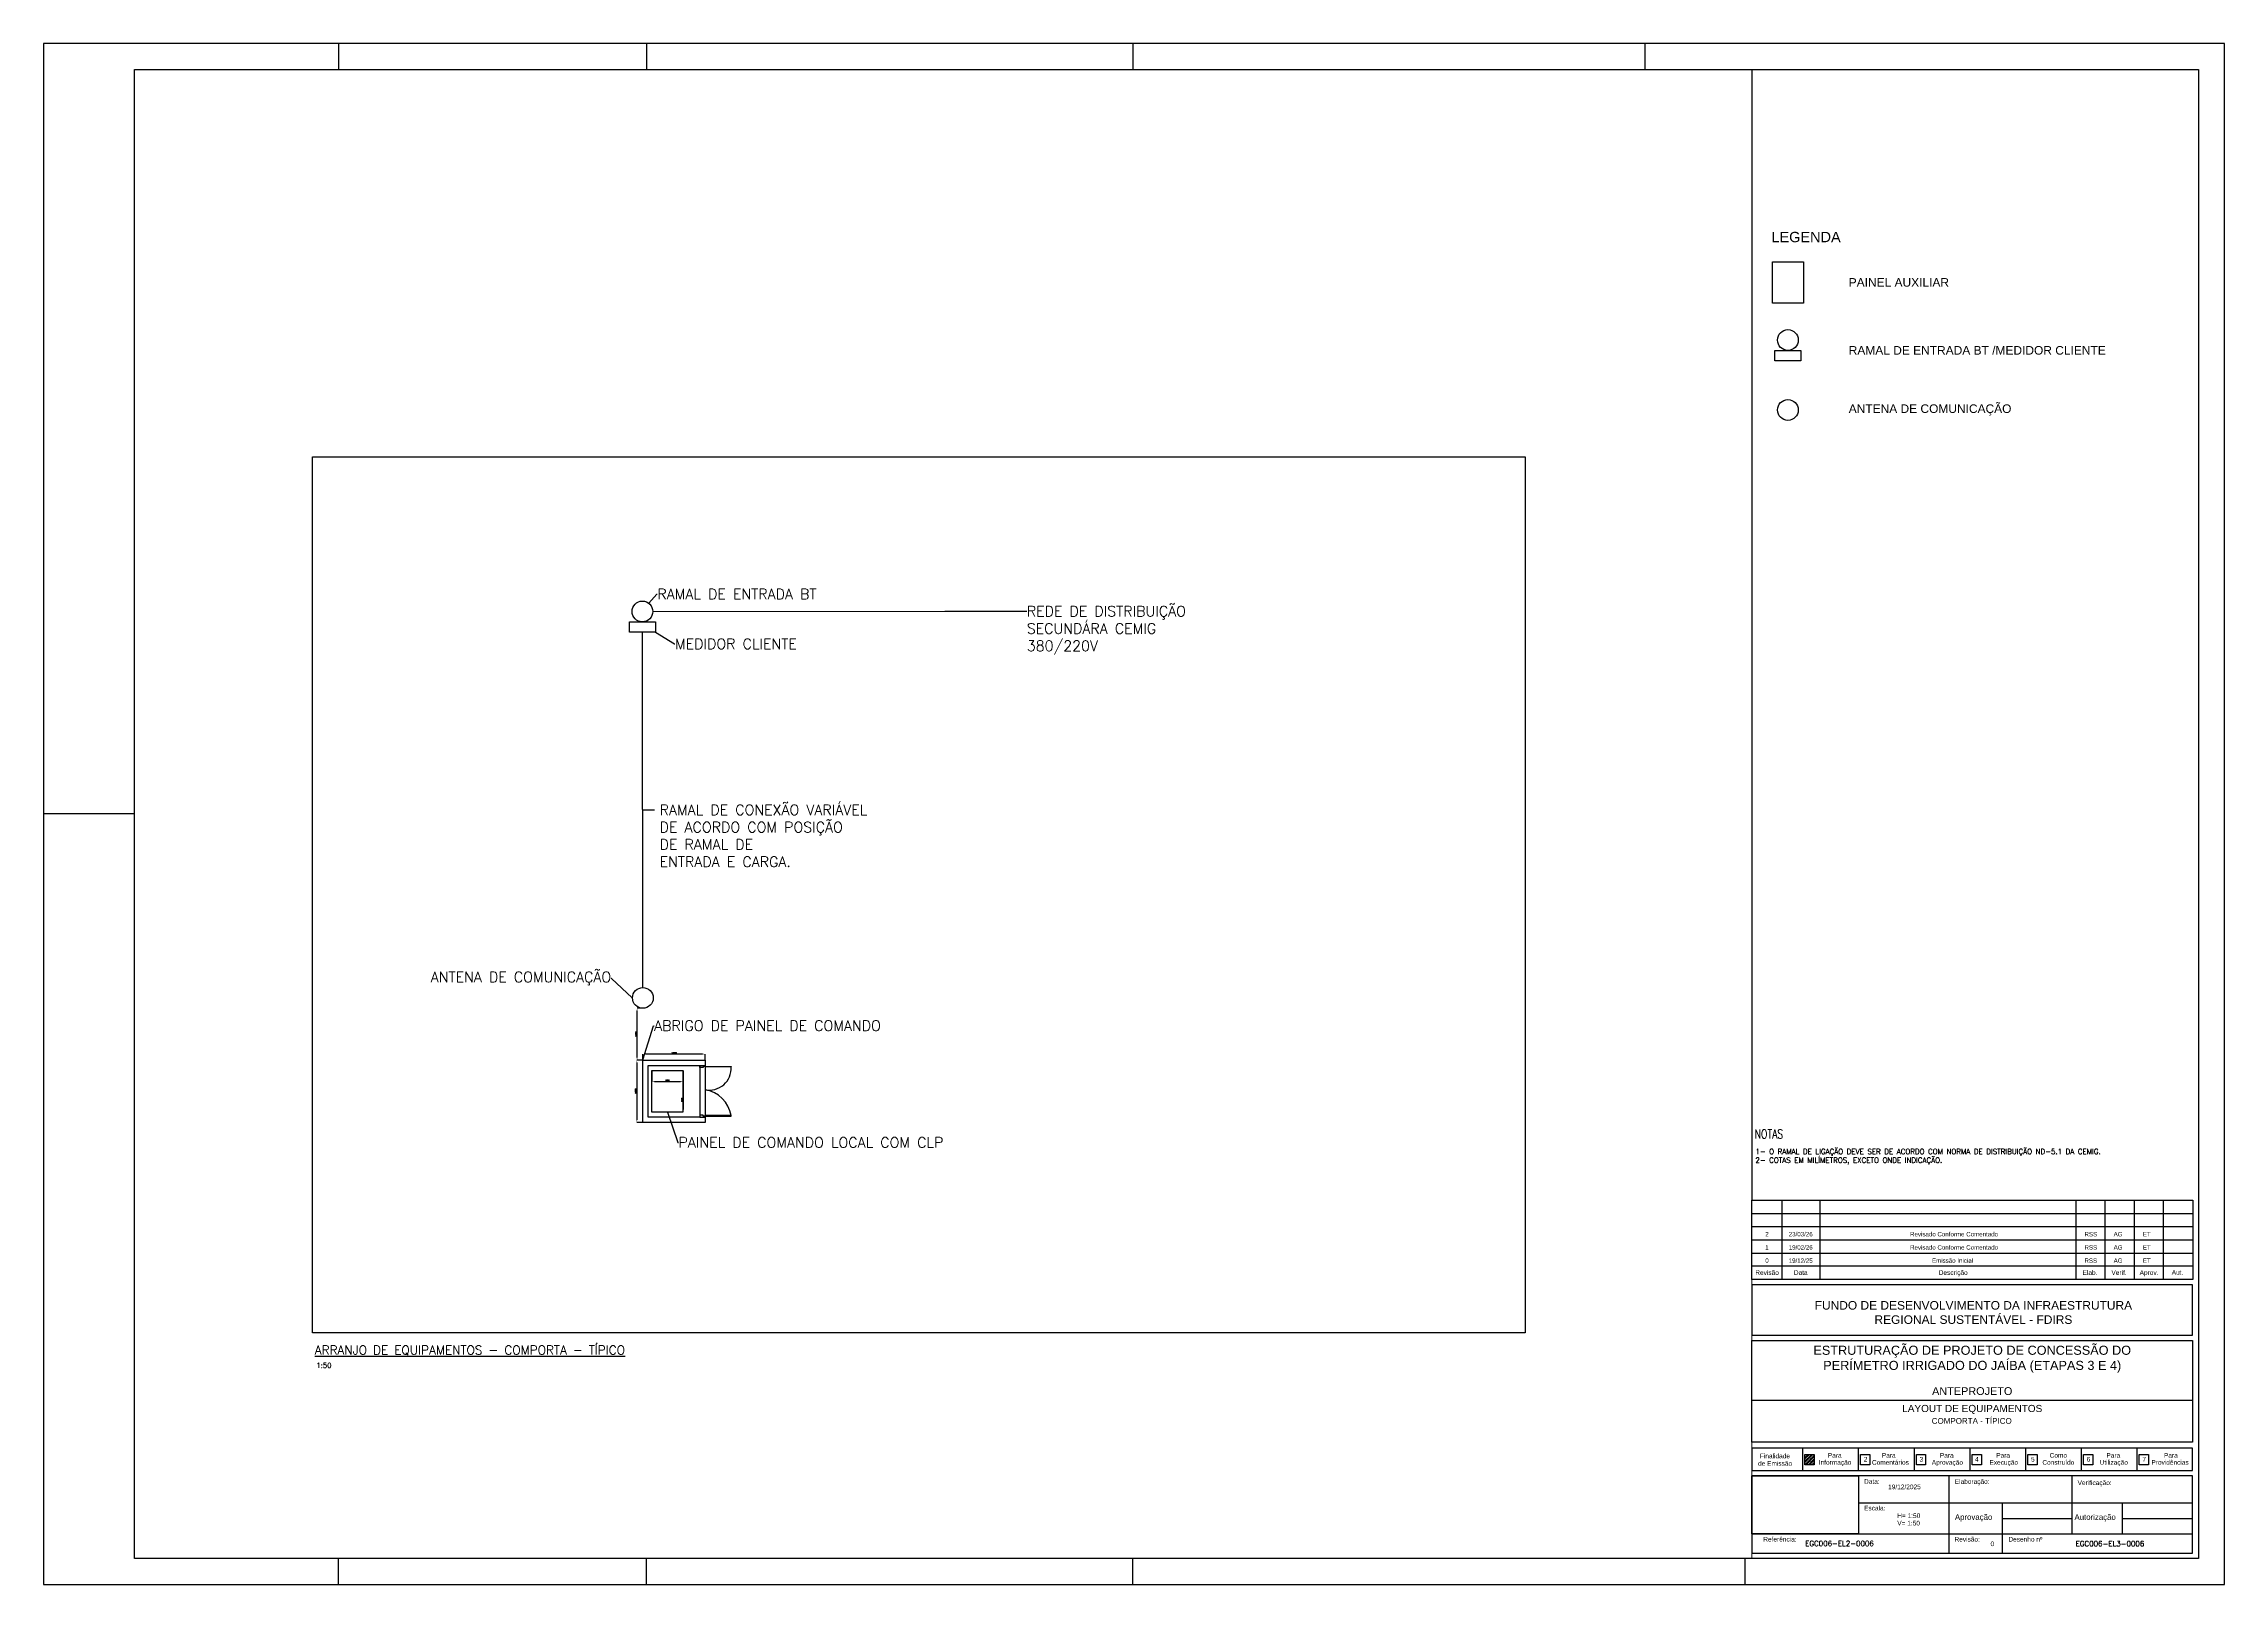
# Paper-space layout 'Layout1' of a CAD drawing. Header units: metres, sheet in millimetres. Extents: x 0 to 841, y 0 to 594.
# The model-space entities are those that its viewports show. They can reach past a viewport. Long polylines and large blocks are cut down to what shows.
import ezdxf
from ezdxf import colors
from ezdxf.entities.mleader import LeaderData, LeaderLine
from ezdxf.math import Vec2, Vec3

# ---------------------------------------------------------------- set-up
doc = ezdxf.new("R2010")
doc.units = ezdxf.units.M
doc.header["$LTSCALE"] = 50
doc.header["$MEASUREMENT"] = 0
doc.header["$PDMODE"] = 1
doc.header["$PDSIZE"] = 10
doc.linetypes.add('PHANTOM', pattern=[63.5, 31.75, -6.35, 6.35, -6.35, 6.35, -6.35])
doc.layers.get('0').update_dxf_attribs({"linetype": 'CONTINUOUS'})
doc.layers.get('DEFPOINTS').update_dxf_attribs({"linetype": 'CONTINUOUS'})
doc.layers.add('A-FORMATO', color=7, linetype='CONTINUOUS')
doc.layers.add('GIRO', color=1, linetype='CONTINUOUS')
doc.layers.add('A-WINDOWS', color=255, linetype='CONTINUOUS', plot=False)
doc.styles.add('ARIAL', font='arial.ttf', dxfattribs={"height": 50})
doc.styles.add('FORMATO', font='ROMANS.shx', dxfattribs={"height": 0.2})
doc.styles.add('RomanS 1.0', font='ROMANS.shx')
doc.styles.get("Standard").update_dxf_attribs({"font": 'romans.shx', "height": 2000})
doc.dimstyles.new('ISO-25', dxfattribs={"dimtxt": 2.5, "dimasz": 2.5, "dimexe": 1.25, "dimexo": 0.625, "dimtad": 1, "dimtxsty": 'Standard', "dimcen": 2.5, "dimadec": 0, "dimazin": 0, "dimtfac": 1, "dimtmove": 0, "dimatfit": 3, "dimfxl": 1, "dimarcsym": 0})
picture_1 = doc.add_image_def('image1.png', size_in_pixel=(270, 147))

# ---------------------------------------------------------------- blocks, each defined once
blk = doc.blocks.new('A$C866ee625')
at = {"layer": 'A-FORMATO', "color": 2, "insert": (-174.67, -72.56), "char_height": 4, "width": 135.9324, "attachment_point": 1, "style": 'ARIAL'}
blk.add_mtext('LEGENDA ', dxfattribs=at)
blk = doc.blocks.new('A$C9bcb3b30')
blk.add_blockref('A$C866ee625', (0, 0))
blk = doc.blocks.new('*D6')
at = {"color": 0, "lineweight": -2, "ltscale": 3, "transparency": 16777216}
for p, q in [((24574, 13112), (24574, 13230)), ((25724, 13229), (24624, 13229)), ((25774, 13112), (25774, 13230))]:
    blk.add_line(p, q, dxfattribs=at)
at = {"color": 0, "ltscale": 3, "transparency": 16777216}
for points in [[(24624, 13237), (24624, 13221), (24574, 13229)], [(25724, 13237), (25724, 13221), (25774, 13229)]]:
    blk.add_solid(points, dxfattribs=at)
at = {"layer": 'DEFPOINTS', "color": 0, "ltscale": 3, "transparency": 16777216}
for p in [(24574, 13229), (24574, 13111), (25774, 13111)]:
    blk.add_point(p, dxfattribs=at)
at = {"color": 0, "ltscale": 3, "transparency": 16777216, "insert": (25174, 13244), "char_height": 30, "attachment_point": 5}
blk.add_mtext('1200', dxfattribs=at)
blk = doc.blocks.new('*D7')
at = {"color": 0, "lineweight": -2, "ltscale": 3, "transparency": 16777216}
for p, q in [((24573, 13111), (24457, 13111)), ((24458, 13061), (24458, 11962)), ((24573, 11912), (24457, 11912))]:
    blk.add_line(p, q, dxfattribs=at)
at = {"color": 0, "ltscale": 3, "transparency": 16777216}
for points in [[(24450, 13061), (24466, 13061), (24458, 13111)], [(24450, 11962), (24466, 11962), (24458, 11912)]]:
    blk.add_solid(points, dxfattribs=at)
at = {"layer": 'DEFPOINTS', "color": 0, "ltscale": 3, "transparency": 16777216}
for p in [(24574, 13111), (24458, 11912), (24574, 11912)]:
    blk.add_point(p, dxfattribs=at)
at = {"color": 0, "ltscale": 3, "transparency": 16777216, "insert": (24442, 12512), "char_height": 30, "width": 578.85, "attachment_point": 5, "rotation": 90}
blk.add_mtext('1200', dxfattribs=at)
blk = doc.blocks.new('*D5')
at = {"color": 0, "lineweight": -2, "ltscale": 3, "transparency": 16777216}
for p, q in [((24573, 14111), (24461, 14111)), ((24462, 13161), (24462, 14061)), ((24573, 13111), (24461, 13111))]:
    blk.add_line(p, q, dxfattribs=at)
at = {"color": 0, "ltscale": 3, "transparency": 16777216}
for points in [[(24454, 14061), (24471, 14061), (24462, 14111)], [(24454, 13161), (24471, 13161), (24462, 13111)]]:
    blk.add_solid(points, dxfattribs=at)
at = {"layer": 'DEFPOINTS', "color": 0, "ltscale": 3, "transparency": 16777216}
for p in [(24462, 14111), (24574, 14111), (24574, 13111)]:
    blk.add_point(p, dxfattribs=at)
at = {"color": 0, "ltscale": 3, "transparency": 16777216, "insert": (24447, 13611), "char_height": 30, "attachment_point": 5, "rotation": 90}
blk.add_mtext('1000', dxfattribs=at)
blk = doc.blocks.new('*D8')
at = {"color": 0, "lineweight": -2, "ltscale": 3, "transparency": 16777216}
for p, q in [((24748, 12911), (24748, 12701)), ((24798, 12702), (25298, 12702)), ((25348, 12911), (25348, 12701))]:
    blk.add_line(p, q, dxfattribs=at)
at = {"color": 0, "ltscale": 3, "transparency": 16777216}
for points in [[(24798, 12711), (24798, 12694), (24748, 12702)], [(25298, 12711), (25298, 12694), (25348, 12702)]]:
    blk.add_solid(points, dxfattribs=at)
at = {"layer": 'DEFPOINTS', "color": 0, "ltscale": 3, "transparency": 16777216}
for p in [(24748, 12912), (25348, 12912), (25348, 12702)]:
    blk.add_point(p, dxfattribs=at)
at = {"color": 0, "ltscale": 3, "transparency": 16777216, "insert": (25048, 12718), "char_height": 30, "attachment_point": 5}
blk.add_mtext('600', dxfattribs=at)
blk = doc.blocks.new('*D9')
at = {"color": 0, "lineweight": -2, "ltscale": 3, "transparency": 16777216}
for p, q in [((25348, 12912), (25351, 12912)), ((25350, 12862), (25350, 12162)), ((25348, 12112), (25351, 12112))]:
    blk.add_line(p, q, dxfattribs=at)
at = {"color": 0, "ltscale": 3, "transparency": 16777216}
for points in [[(25342, 12862), (25358, 12862), (25350, 12912)], [(25342, 12162), (25358, 12162), (25350, 12112)]]:
    blk.add_solid(points, dxfattribs=at)
at = {"layer": 'DEFPOINTS', "color": 0, "ltscale": 3, "transparency": 16777216}
for p in [(25348, 12912), (25348, 12112), (25350, 12112)]:
    blk.add_point(p, dxfattribs=at)
at = {"color": 0, "ltscale": 3, "transparency": 16777216, "insert": (25334, 12347), "char_height": 30, "attachment_point": 5, "rotation": 90}
blk.add_mtext('800', dxfattribs=at)

msp = doc.modelspace()

# ---------------------------------------------------------------- linework, layer by layer
at = {"ltscale": 3}
for p, q in [((24765.224, 21760.799), (30393.91, 21766.32)), ((24573.672, 14511.389), (24565.224, 21360.799))]:
    msp.add_line(p, q, dxfattribs=at)
at = {"color": 6, "linetype": 'PHANTOM'}
msp.add_lwpolyline([(18202.666, 24742.36), (41586.369, 24742.36), (41586.369, 7857.311), (18202.666, 7857.311)], close=True, dxfattribs=at)
at = {"ltscale": 3}
for points in [[(24315.224, 21560.799), (24815.224, 21560.799), (24815.224, 21360.799), (24315.224, 21360.799), (24315.224, 21560.799)], [(24747.717, 12911.889), (25347.717, 12911.889), (25347.717, 12111.889), (24747.717, 12111.889), (24747.717, 12911.889)]]:
    msp.add_lwpolyline(points, dxfattribs=at)
for points in [[(24573.672, 13111.389), (25773.672, 13111.389), (25773.672, 11912.389), (24573.672, 11912.389)], [(24673.672, 13011.389), (25673.672, 13011.389), (25673.672, 12012.389), (24673.672, 12012.389)]]:
    msp.add_lwpolyline(points, close=True, dxfattribs=at)
at = {"color": 7}
for points in [[(25773.672, 13011.389), (25773.672, 12992.194), (25735.282, 12992.194), (25735.282, 12972.999), (25673.672, 12972.999), (25673.672, 13011.389)], [(25773.672, 12992.194), (26273.672, 12992.194), (26273.672, 12980.677), (25773.672, 12980.677)], [(25773.672, 12012.389), (25773.672, 12031.584), (25735.282, 12031.584), (25735.282, 12050.779), (25673.672, 12050.779), (25673.672, 12012.389)], [(25773.672, 12031.584), (26273.672, 12031.584), (26273.672, 12043.101), (25773.672, 12043.101)]]:
    msp.add_lwpolyline(points, close=True, dxfattribs=at)
at = {"ltscale": 3}
for centre in [(24565.224, 21760.799), (24573.672, 14311.389)]:
    msp.add_circle(centre, 200, dxfattribs=at)
at = {"layer": 'GIRO'}
for centre, radius, start, end in [((25856.612, 12952.012), 418.043, 258.5564796, 3.9319176), ((25678.367, 11946.817), 603.04, 9.1874561, 80.9068842)]:
    msp.add_arc(centre, radius, start, end, dxfattribs=at)

# ---------------------------------------------------------------- texts
at = {"color": 3, "ltscale": 3, "style": 'RomanS 1.0'}
msp.add_text('1:50', height=97.2693, dxfattribs=at).set_placement((18278.225, 7178.63))
at = {"color": 3, "ltscale": 3, "insert": (18248.447, 7609.092), "char_height": 170.22127, "attachment_point": 1, "style": 'RomanS 1.0'}
msp.add_mtext_dynamic_manual_height_columns('{\\LARRANJO DE EQUIPAMENTOS - COMPORTA - TÍPICO}', width=7147.64576, gutter_width=27770.175, heights=[0], dxfattribs=at)

# ---------------------------------------------------------------- dimensions: what is measured, and where the dimension line sits
at = {"ltscale": 3}
dim = msp.add_linear_dim(base=(24462.221, 14111.389), p1=(24573.672, 13111.389), p2=(24573.672, 14111.389), angle=90, dimstyle='ISO-25', override={"dimtxt": 200, "dimasz": 50, "dimtxsty": 'Standard'}, dxfattribs=at)
dim.commit()
dim.dimension.update_dxf_attribs({"geometry": '*D5', "text_midpoint": (24446.596, 13611.389)})
dim = msp.add_linear_dim(base=(24457.917, 11912.389), p1=(24573.672, 13111.389), p2=(24573.672, 11912.389), angle=90, text='1200', dimstyle='ISO-25', override={"dimtxt": 200, "dimasz": 50, "dimtxsty": 'Standard'}, dxfattribs=at)
dim.commit()
dim.dimension.update_dxf_attribs({"geometry": '*D7', "text_midpoint": (24442.292, 12511.889)})
dim = msp.add_linear_dim(base=(24573.672, 13228.857), p1=(25773.672, 13111.389), p2=(24573.672, 13111.389), dimstyle='ISO-25', override={"dimtxt": 200, "dimasz": 50, "dimtxsty": 'Standard'}, dxfattribs=at)
dim.commit()
dim.dimension.update_dxf_attribs({"geometry": '*D6', "text_midpoint": (25173.672, 13244.482)})
dim = msp.add_linear_dim(base=(25347.717, 12702.5), p1=(24747.717, 12911.889), p2=(25347.717, 12911.889), dimstyle='ISO-25', override={"dimtxt": 200, "dimasz": 50, "dimtxsty": 'Standard'}, dxfattribs=at)
dim.commit()
dim.dimension.update_dxf_attribs({"geometry": '*D8', "text_midpoint": (25047.717, 12702.5), "dimtype": 160})
dim = msp.add_linear_dim(base=(25349.953, 12111.889), p1=(25347.717, 12911.889), p2=(25347.717, 12111.889), angle=90, dimstyle='ISO-25', override={"dimtxt": 200, "dimasz": 50, "dimtxsty": 'Standard'}, dxfattribs=at)
dim.commit()
dim.dimension.update_dxf_attribs({"geometry": '*D9', "text_midpoint": (25349.953, 12346.72), "dimtype": 160})

# ---------------------------------------------------------------- leaders
at = {"color": 2}
ml = msp.add_multileader_mtext('Standard', dxfattribs=at)
ml.set_content('RAMAL DE ENTRADA BT', color=2)
ml.set_leader_properties()
ml.build(insert=Vec2(0, 0))
ctx = ml.context
ctx.base_point, ctx.char_height, ctx.plane_origin = Vec3(24852.158, 22096.926), 200, Vec3(24316.583, 21863.326)
notes = []
notes.append((ctx, [(1, (1, 1, 0), (24844.158, 22096.926), (1, 0), 8, [(0, [(24687.335, 21919.193)], 0, [])])]))
ctx.mtext.insert, ctx.mtext.flow_direction = Vec3(24854.158, 22196.926), 5
ml = msp.add_multileader_mtext('Standard', dxfattribs=at)
ml.set_content('REDE DE DISTRIBUIÇÃO ^JSECUNDÁRA CEMIG 380/220V', color=2)
ml.set_leader_properties()
ml.build(insert=Vec2(0, 0))
ctx = ml.context
ctx.base_point, ctx.char_height, ctx.plane_origin = Vec3(31975.945, 21763.468), 200, Vec3(29177.367, 21843.326)
notes.append((ctx, [(1, (1, 1, 0), (31286.977, 21763.468), (1, 0), 688.968, [(0, [(30393.91, 21766.32)], 0, [])])]))
ctx.mtext.insert, ctx.mtext.width, ctx.mtext.flow_direction = Vec3(31977.945, 21865.242), 3338.33308, 5
ml = msp.add_multileader_mtext('Standard', dxfattribs=at)
ml.set_content('MEDIDOR CLIENTE', color=2)
ml.set_leader_properties()
ml.build(insert=Vec2(0, 0))
ctx = ml.context
ctx.base_point, ctx.char_height, ctx.plane_origin = Vec3(25191.72, 21134.162), 200, Vec3(25663.271, 21104.059)
notes.append((ctx, [(1, (1, 1, 0), (25183.72, 21134.162), (1, 0), 8, [(0, [(24815.224, 21360.799)], 0, [])])]))
ctx.mtext.insert, ctx.mtext.flow_direction = Vec3(25193.72, 21235.868), 5
ml = msp.add_multileader_mtext('Standard', dxfattribs=at)
ml.set_content('RAMAL DE CONEXÃO VARIÁVEL ^JDE ACORDO COM POSIÇÃO ^JDE RAMAL DE ^JENTRADA E CARGA.', color=2)
ml.set_leader_properties()
ml.build(insert=Vec2(0, 0))
ml.multileader.update_dxf_attribs({"has_text_frame": 1, "text_right_attachment_type": 0})
ctx = ml.context
ctx.base_point, ctx.char_height, ctx.landing_gap_size, ctx.plane_origin = Vec3(24797.738, 17934.417), 200, 100, Vec3(24320.838, 18018.622)
ctx.right_attachment = 0
notes.append((ctx, [(1, (1, 1, 0), (24789.738, 17934.417), (1, 0), 8, [(0, [(24569.478, 17936.094)], 0, [])])]))
ctx.mtext.insert, ctx.mtext.flow_direction = Vec3(24897.738, 18036.122), 5
ml = msp.add_multileader_mtext('Standard', dxfattribs=at)
ml.set_content('ANTENA DE COMUNICAÇÃO', color=2)
ml.set_leader_properties()
ml.build(insert=Vec2(0, 0))
ctx = ml.context
ctx.base_point, ctx.char_height, ctx.plane_origin = Vec3(21409.867, 14686.261), 200, Vec3(23898.279, 14497.754)
ctx.text_align_type = 2
notes.append((ctx, [(0, (1, 1, 0), (23972.343, 14686.261), (-1, 0), 8, [(0, [(24373.672, 14311.389)], 0, [])])]))
ctx.mtext.insert, ctx.mtext.alignment, ctx.mtext.flow_direction = Vec3(23962.343, 14814.978), 3, 5
ml = msp.add_multileader_mtext('Standard', dxfattribs=at)
ml.set_content('ABRIGO DE PAINEL DE COMANDO', color=2)
ml.set_leader_properties()
ml.build(insert=Vec2(0, 0))
ctx = ml.context
ctx.base_point, ctx.char_height, ctx.plane_origin = Vec3(24788.764, 13774.584), 200, Vec3(25525.031, 13193.917)
notes.append((ctx, [(1, (1, 1, 0), (24780.764, 13774.584), (1, 0), 8, [(0, [(24573.672, 13111.389)], 0, [])])]))
ctx.mtext.insert, ctx.mtext.flow_direction = Vec3(24790.764, 13876.289), 5
ml = msp.add_multileader_mtext('Standard', dxfattribs=at)
ml.set_content('PAINEL DE COMANDO LOCAL COM CLP', color=2)
ml.set_leader_properties()
ml.build(insert=Vec2(0, 0))
ctx = ml.context
ctx.base_point, ctx.char_height, ctx.plane_origin = Vec3(25258.319, 11524.456), 200, Vec3(24799.077, 12194.417)
notes.append((ctx, [(1, (1, 1, 0), (25250.319, 11524.456), (1, 0), 8, [(0, [(25047.717, 12111.889)], 0, [])])]))
ctx.mtext.insert, ctx.mtext.flow_direction = Vec3(25260.319, 11626.162), 5
for ctx, leaders in notes:
    for number, flags, end, landing, length, lines in leaders:
        leader = LeaderData()
        leader.index, (leader.has_last_leader_line, leader.has_dogleg_vector, leader.attachment_direction) = number, flags
        leader.last_leader_point, leader.dogleg_vector, leader.dogleg_length = Vec3(end), Vec3(landing), length
        for number, points, colour, breaks in lines:
            line = LeaderLine()
            line.index, line.vertices, line.color, line.breaks = number, Vec3.list(points), colors.encode_raw_color(colour), breaks
            leader.lines.append(line)
        ctx.leaders.append(leader)

psp = doc.layouts.get("Layout1")

# ---------------------------------------------------------------- hatches: boundary and pattern name
at = {"layer": 'A-FORMATO'}
h = psp.add_hatch(dxfattribs=at)
h.set_pattern_fill('ANSI32', color=256, scale=0.1)
h.set_pattern_definition([(45, (0, 0), (-0.6735192, 0.6735192), []), (45, (0.449, 0), (-0.6735192, 0.6735192), [])])
h.paths.add_polyline_path([(679.24, 50.13), (682.82, 50.13), (682.82, 46.13), (679.24, 46.13)])

# ---------------------------------------------------------------- linework, layer by layer
at = {"color": 7}
psp.add_line((658.76, 584), (658.81, 148.12), dxfattribs=at)
at = {"ltscale": 3}
for points in [[(666.68, 509.93), (678.68, 509.93), (678.68, 493.93), (666.68, 493.93), (666.68, 509.93)], [(667.68, 475.73), (677.68, 475.73), (677.68, 471.73), (667.68, 471.73), (667.68, 475.73)]]:
    psp.add_lwpolyline(points, dxfattribs=at)
for centre in [(672.68, 479.73), (672.68, 452.76)]:
    psp.add_circle(centre, 4, dxfattribs=at)
at = {"layer": 'A-FORMATO', "color": 1}
for p, q in [((113.75, 594), (113.75, 584)), ((232.5, 594), (232.5, 584)), ((420, 594), (420, 584)), ((617.5, 594), (617.5, 584)), ((35, 297), (0, 297)), ((658.81, 143.03), (828.79, 143.03)), ((670.41, 117.56), (670.41, 148.12)), ((685.1, 117.56), (685.1, 148.12)), ((783.79, 117.56), (783.79, 148.12)), ((795.04, 117.56), (795.04, 148.12)), ((806.29, 117.56), (806.29, 148.12)), ((817.54, 117.56), (817.54, 148.12)), ((658.81, 137.94), (828.79, 137.94)), ((658.81, 132.84), (828.79, 132.84)), ((658.81, 127.75), (828.79, 127.75)), ((828.79, 122.66), (658.81, 122.66)), ((678.34, 52.56), (678.34, 43.93)), ((699.83, 52.56), (699.83, 43.93)), ((721.32, 52.56), (721.32, 43.93)), ((742.8, 52.56), (742.8, 43.93)), ((764.29, 52.56), (764.29, 43.93)), ((785.78, 52.56), (785.78, 43.93)), ((807.27, 52.56), (807.27, 43.93)), ((699.86, 41.87), (699.86, 19.49)), ((734.82, 12.07), (734.82, 41.87)), ((782.15, 41.87), (782.15, 19.49)), ((699.86, 31.4), (828.76, 31.4)), ((755.28, 31.4), (755.28, 12.07)), ((755.28, 25.45), (782.15, 25.45)), ((801.77, 19.49), (801.77, 31.4)), ((801.77, 25.45), (828.76, 25.45)), ((113.75, 0.01), (113.75, 10.01)), ((232.5, 0), (232.5, 10)), ((420, 0), (420, 10)), ((656, 10), (656, 0))]:
    psp.add_line(p, q, dxfattribs=at)
at = {"layer": 'A-FORMATO', "color": 2}
psp.add_line((658.76, 71.04), (828.76, 71.04), dxfattribs=at)
at = {"layer": 'A-FORMATO', "color": 1}
psp.add_lwpolyline([(841, 0), (841, 594), (0, 594), (0, 0)], close=True, dxfattribs=at)
at = {"layer": 'A-FORMATO', "color": 5}
psp.add_lwpolyline([(35, 10), (35, 584), (831, 584), (831, 10), (35, 10)], dxfattribs=at)
at = {"layer": 'A-FORMATO', "color": 4}
for points in [[(828.79, 148.12), (828.79, 117.56), (658.81, 117.56), (658.81, 148.12)], [(658.76, 96.13), (828.76, 96.13), (828.76, 115.48), (658.76, 115.48)], [(658.76, 54.87), (658.76, 94.04), (828.76, 94.04), (828.76, 54.87)], [(658.76, 43.93), (828.76, 43.93), (828.76, 52.56), (658.76, 52.56)], [(658.76, 12.07), (828.76, 12.07), (828.76, 41.87), (658.76, 41.87)]]:
    psp.add_lwpolyline(points, close=True, dxfattribs=at)
at = {"layer": 'A-FORMATO'}
for points in [[(679.24, 50.13), (682.82, 50.13), (682.82, 46.13), (679.24, 46.13)], [(700.72, 50.13), (704.31, 50.13), (704.31, 46.13), (700.72, 46.13)], [(722.21, 50.13), (725.79, 50.13), (725.79, 46.13), (722.21, 46.13)], [(743.7, 50.13), (747.28, 50.13), (747.28, 46.13), (743.7, 46.13)], [(765.19, 50.13), (768.77, 50.13), (768.77, 46.13), (765.19, 46.13)], [(786.68, 50.13), (790.26, 50.13), (790.26, 46.13), (786.68, 46.13)], [(808.16, 50.13), (811.75, 50.13), (811.75, 46.13), (808.16, 46.13)]]:
    psp.add_lwpolyline(points, close=True, dxfattribs=at)
at = {"layer": 'A-FORMATO', "color": 2}
psp.add_lwpolyline([(658.76, 19.49), (828.76, 19.49)], dxfattribs=at)

# ---------------------------------------------------------------- block references
at = {"color": 7}
psp.add_blockref('A$C9bcb3b30', (841, 594), dxfattribs=at)

# ---------------------------------------------------------------- texts
at = {"color": 2, "style": 'FORMATO', "width": 0.75}
psp.add_text('NOTAS', height=3.5, dxfattribs=at).set_placement((659.82, 171.85))
at = {"color": 3, "insert": (660.12, 167.87), "char_height": 2, "attachment_point": 1, "style": 'FORMATO'}
psp.add_mtext_dynamic_manual_height_columns('1- O RAMAL DE LIGAÇÃO DEVE SER DE ACORDO COM NORMA DE DISTRIBUIÇÃO ND-5.1 DA CEMIG.^J2- COTAS EM MILÍMETROS, EXCETO ONDE INDICAÇÃO.', width=165.8479, gutter_width=12.5, heights=[0], dxfattribs=at)
at = {"color": 7, "insert": (679.33, 16.78), "char_height": 2, "attachment_point": 1, "style": 'RomanS 1.0'}
psp.add_mtext('EGC006-EL2-0006', dxfattribs=at)
at = {"layer": 'A-FORMATO', "style": 'ARIAL'}
for s, p in [('2', (663.95, 134.16)), ('23/03/26', (672.99, 134.16)), ('Revisado Conforme Comentado', (719.79, 134.16)), ('RSS', (787.05, 134.16)), ('AG', (798.3, 134.16)), ('ET', (809.55, 134.16)), ('1', (663.95, 129.06)), ('19/02/26', (672.99, 129.06)), ('Revisado Conforme Comentado', (719.79, 129.06)), ('RSS', (787.05, 129.06)), ('AG', (798.3, 129.06)), ('ET', (809.55, 129.06)), ('0', (663.95, 123.97)), ('19/12/25', (672.99, 123.97)), ('Emissão Inicial', (728.25, 123.97)), ('RSS', (787.05, 123.97)), ('AG', (798.3, 123.97)), ('ET', (809.55, 123.97))]:
    psp.add_text(s, height=1.7, dxfattribs=at).set_placement(p)
at = {"layer": 'A-FORMATO', "color": 7, "style": 'ARIAL'}
for s, height, p in [('Revisão', 1.8, (660.1, 119.31)), ('Data', 1.8, (674.96, 119.31)), ('Descrição', 1.8, (730.84, 119.31)), ('Elab.', 1.8, (786.32, 119.31)), ('Verif.', 1.8, (797.44, 119.31)), ('Aprov.', 1.8, (808.32, 119.31)), ('Aut.', 1.8, (820.7, 119.42)), ('Finalidade ', 1.8, (661.87, 48.61)), ('Para', 1.8, (688.08, 48.83)), ('Para', 1.8, (708.92, 48.83)), ('Para', 1.8, (731.3, 48.83)), ('Para', 1.8, (753.02, 48.83)), ('Como', 1.8, (773.63, 48.83)), ('Para', 1.8, (795.51, 48.83)), ('Para', 1.8, (817.72, 48.83)), ('de Emissão', 1.8, (661.15, 45.73)), ('1', 1.8, (680.53, 47.32)), ('Informação', 1.8, (684.58, 46.13)), ('2', 1.8, (701.94, 47.32)), ('Comentários', 1.8, (705.08, 46.13)), ('3', 1.8, (723.43, 47.32)), ('Aprovação', 1.8, (728.17, 46.13)), ('4', 1.8, (744.85, 47.32)), ('Execução', 1.8, (750.4, 46.13)), ('5', 1.8, (766.44, 47.32)), ('Construído', 1.8, (770.82, 46.13)), ('6', 1.8, (787.9, 47.32)), ('Utilização', 1.8, (792.89, 46.13)), ('7', 1.8, (809.38, 47.32)), ('Providências', 1.8, (812.85, 46.13)), ('Data:', 1.8, (702.05, 38.77)), ('19/12/2025', 1.8, (711.33, 36.69)), ('Elaboração:', 1.8, (737.02, 38.75)), ('Verificação:', 1.8, (784.4, 38.28)), ('Escala:', 1.8, (702.05, 28.51)), ('H= 1:50', 1.8, (714.85, 25.57)), ('Aprovação', 2.16, (737.08, 24.88)), ('Autorização', 2.16, (783.19, 24.87)), ('Referência:', 1.8, (663.18, 16.52)), ('V= 1:50', 1.8, (714.85, 22.71)), ('Revisão:', 1.8, (736.92, 16.5)), ('Desenho nº', 1.8, (757.72, 16.49)), ('0', 1.8, (750.81, 14.74))]:
    psp.add_text(s, height=height, dxfattribs=at).set_placement(p)
at = {"layer": 'A-FORMATO'}
for s, insert, char_height, width, attachment_point, style in [('PAINEL AUXILIAR', (696.13, 501.93), 3.3, 135.9324, 4, 'ARIAL'), ('RAMAL DE ENTRADA BT /MEDIDOR CLIENTE', (696.13, 475.73), 3.3, 135.9324, 4, 'ARIAL'), ('ANTENA DE COMUNICAÇÃO', (696.13, 452.76), 3.3, 135.9324, 4, 'ARIAL'), ('FUNDO DE DESENVOLVIMENTO DA INFRAESTRUTURA REGIONAL SUSTENTÁVEL - FDIRS', (744.21, 104.8), 3.3, 135.9324, 5, 'ARIAL'), ('ESTRUTURAÇÃO DE PROJETO DE CONCESSÃO DO PERÍMETRO IRRIGADO DO JAÍBA (ETAPAS 3 E 4)', (743.76, 92.01), 3.5, 140.8887, 2, 'ARIAL'), ('\\pxqc;ANTEPROJETO', (743.76, 74.49), 3, 23.8671, 5, 'ARIAL'), ('{\\H0.1624x;LAYOUT DE EQUIPAMENTOS}', (743.76, 69.19), 17.0049, 104.1662, 2, 'ARIAL'), ('{\\H0.1624x;COMPORTA - TÍPICO}', (743.57, 64.12), 13.6039, 112.9534, 2, 'ARIAL'), ('{\\C7;EGC006-EL3-0006}', (796.88, 16.69), 2, 24.813, 2, 'RomanS 1.0')]:
    psp.add_mtext(s, dxfattribs=dict(at, insert=insert, char_height=char_height, width=width, attachment_point=attachment_point, style=style))

# ---------------------------------------------------------------- pictures from other files: only their frames are drawn
image = psp.add_image(picture_1, insert=(658.76, 19.49), size_in_units=(41.1, 22.38), dxfattribs=at)
image.dxf.flags = 7

# ---------------------------------------------------------------- viewports
at = {"layer": 'A-WINDOWS'}
psp.add_viewport(center=(346.88, 297), size=(623.76, 573.9998), view_center_point=(30363.08, 17856.725), view_height=28699.99027, dxfattribs=at)

doc.saveas('drawing.dxf')
